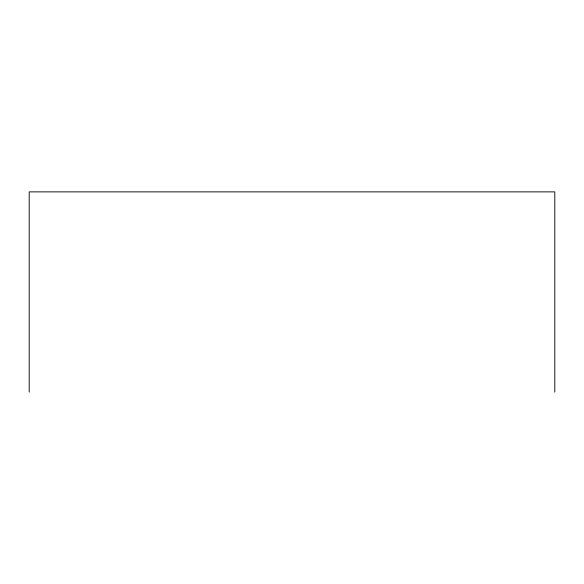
<?xml version="1.0" encoding="UTF-8"?>
<svg xmlns="http://www.w3.org/2000/svg" width="584" height="584" viewBox="0 0 584 584"><rect width="100%" height="100%" fill="white"/><g stroke="black" fill="none" stroke-linecap="round" stroke-linejoin="round"><path stroke-width="0.88" d="M554.8 392.127L554.8 191.873L29.2 191.873L29.2 392.127"/></g></svg>
